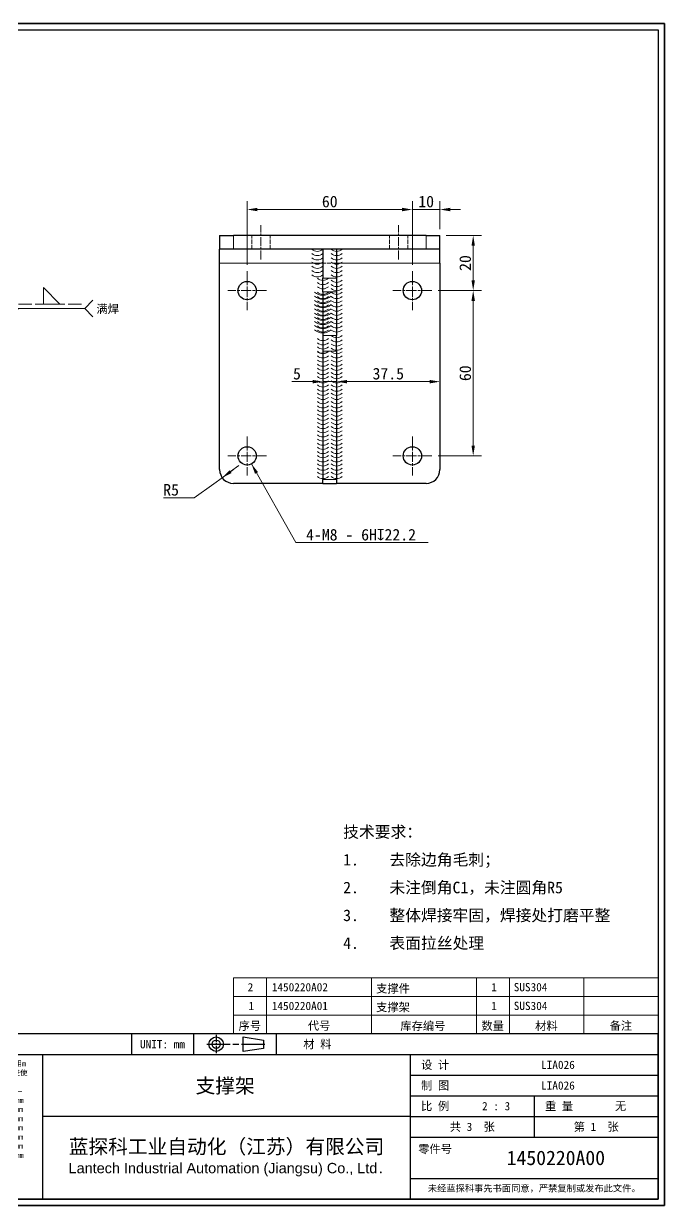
# Model space of a CAD drawing. Header units: millimetres. Extents: x -28 to 622, y 8 to 437.
# Drawn here: x 389.1 to 621.8, y 8.2 to 437.3 of the extents above; entities that cross this region are included whole.
import ezdxf
from ezdxf.enums import TextEntityAlignment as Align

# ---------------------------------------------------------------- set-up
doc = ezdxf.new("R2010")
doc.units = ezdxf.units.MM
doc.header["$LTSCALE"] = 1.5
doc.linetypes.add('CHAIN', pattern=[0.3543, 0.2362, -0.0295, 0.0591, -0.0295])
doc.linetypes.add('DASHED', pattern=[0.2067, 0.1654, -0.0413])
for name, color, linetype, lineweight in [('1', 7, 'Continuous', 18), ('可见 (ISO)', 7, 'Continuous', 25), ('可见窄的 (ISO)', 7, 'Continuous', 18), ('图框 (ISO)', 7, 'Continuous', 35), ('标题 (ISO)', 7, 'Continuous', 25)]:
    doc.layers.add(name, color=color, linetype=linetype, lineweight=lineweight)
for name, color, linetype, lineweight, true_color in [('中心标记 (ISO)', 1, 'CHAIN', 18, 0xff0000), ('中心线 (ISO)', 1, 'CHAIN', 18, 0xff0000), ('尺寸 (ISO)', 7, 'Continuous', 18, 0x008000), ('符号 (ISO)', 7, 'Continuous', 18, 0x008000), ('隐藏 (ISO)', 5, 'DASHED', 18, 0x0000ff), ('隐藏窄的 (ISO)', 5, 'DASHED', 18, 0x0000ff)]:
    doc.layers.add(name, color=color, linetype=linetype, lineweight=lineweight, true_color=true_color)
doc.styles.add('文本样式164', font='SimSun.ttf')
doc.styles.add('文本样式165', font='SimSun.ttf')
doc.styles.add('文本样式74', font='SimSun.ttf')
doc.styles.add('最新国标', font='simfang.ttf')
doc.styles.add('注释文本 (ISO)', font='simfang.ttf')
doc.dimstyles.new('默认 (GB)', dxfattribs={"dimscale": 1.5, "dimtxt": 2.8, "dimasz": 2.5, "dimexe": 2, "dimexo": 1.5, "dimgap": 0.5, "dimtad": 1, "dimtoh": 1, "dimdsep": 46, "dimtxsty": '最新国标', "dimcen": 0.09, "dimdle": 10, "dimclrd": 256, "dimclre": 256, "dimclrt": 256, "dimaunit": 1, "dimadec": 3, "dimazin": 2, "dimtfac": 0.535714, "dimtdec": 3, "dimtmove": 0, "dimatfit": 3, "dimfxl": 0, "dimtolj": 1, "dimlwd": -1, "dimlwe": -1, "dimarcsym": 0})
doc.dimstyles.new('默认 (GB)$7', dxfattribs={"dimscale": 1.5, "dimtxt": 2.8, "dimasz": 2.5, "dimexe": 2, "dimexo": 1.5, "dimgap": 0.5, "dimtad": 1, "dimtoh": 1, "dimdsep": 46, "dimtxsty": '最新国标', "dimcen": 0.09, "dimdle": 10, "dimclrd": 256, "dimclre": 256, "dimclrt": 256, "dimaunit": 1, "dimadec": 3, "dimazin": 2, "dimtfac": 0.535714, "dimtdec": 3, "dimtmove": 0, "dimatfit": 3, "dimfxl": 0, "dimtolj": 1, "dimlwd": -1, "dimlwe": -1, "dimarcsym": 0})

# ---------------------------------------------------------------- blocks, each defined once
blk = doc.blocks.new('图框 最新国标')
at = {"layer": '图框 (ISO)'}
for p, q in [((6, 7), (6, 291.5)), ((6, 291.5), (414.5, 291.5)), ((414.5, 291.5), (414.5, 5.5)), ((6, 7), (6, 5.5)), ((6, 7), (6, 5.5)), ((414.5, 5.5), (6, 5.5))]:
    blk.add_line(p, q, dxfattribs=at)
at = {"layer": '图框 (ISO)', "color": 7, "linetype": 'Continuous', "lineweight": 25}
for p, q in [((18, 290), (413, 290)), ((18, 7), (18, 290)), ((18, 290), (413, 290)), ((53, 290), (53, 282)), ((413, 290), (413, 7)), ((413, 290), (413, 7)), ((53, 282), (18, 282)), ((413, 7), (6, 7)), ((413, 7), (18, 7))]:
    blk.add_line(p, q, dxfattribs=at)
at = {"layer": '图框 (ISO)', "style": '文本样式74'}
blk.add_attdef('零件代号_001', (44.55, 287.25), '', height=2.5, rotation=180, dxfattribs=at)
blk = doc.blocks.new('标题栏 最新国标')
at = {"layer": '标题 (ISO)'}
for p, q in [((381.98, -183.84), (196.98, -183.84)), ((196.98, -183.84), (196.98, -223.84)), ((254.48, -183.84), (254.48, -188.84)), ((269.48, -183.84), (269.48, -188.84)), ((281.48, -188.09), (281.48, -184.59)), ((281.48, -184.59), (286.48, -185.34)), ((286.48, -185.34), (286.48, -187.34)), ((289.48, -183.84), (289.48, -188.84)), ((381.98, -223.84), (381.98, -183.84)), ((383.48, -183.84), (383.48, -225.34)), ((286.48, -187.34), (281.48, -188.09)), ((196.98, -188.84), (381.98, -188.84)), ((232.98, -188.84), (232.98, -223.84)), ((321.98, -188.84), (321.98, -223.84)), ((321.98, -193.84), (381.98, -193.84)), ((321.98, -198.84), (381.98, -198.84)), ((351.98, -198.84), (351.98, -208.84)), ((321.98, -203.84), (232.98, -203.84)), ((321.98, -203.84), (381.98, -203.84)), ((321.98, -208.84), (381.98, -208.84)), ((321.98, -218.84), (381.98, -218.84)), ((196.98, -223.84), (381.98, -223.84)), ((383.48, -225.34), (196.98, -225.34))]:
    blk.add_line(p, q, dxfattribs=at)
at = {"layer": '标题 (ISO)', "linetype": 'CHAIN', "ltscale": 5.000333}
blk.add_line((274.98, -184.09), (274.98, -188.59), dxfattribs=at)
at = {"layer": '标题 (ISO)', "linetype": 'CHAIN', "ltscale": 15.834605}
blk.add_line((272.73, -186.34), (286.98, -186.34), dxfattribs=at)
at = {"layer": '标题 (ISO)'}
for radius in [1.75, 1]:
    blk.add_circle((274.98, -186.34), radius, dxfattribs=at)
at = {"layer": '1', "style": '文本样式164'}
for s, p in [('UNIT: mm', (261.98, -186.34)), ('材 料', (299.48, -186.34)), ('设 计', (327.98, -191.34)), ('制 图', (327.98, -196.34)), ('比 例', (327.98, -201.34)), ('重 量', (357.98, -201.34)), ('共 3  张', (336.98, -206.34)), ('第 1  张', (366.98, -206.34))]:
    blk.add_text(s, height=2, dxfattribs=at).set_placement(p, align=Align.MIDDLE_CENTER)
at = {"layer": '标题 (ISO)', "style": '注释文本 (ISO)'}
for s, insert, char_height, attachment_point, line_spacing_factor in [('\\fSimSun|b0|i0;{\\H1.3000;      未注公差角度及线性公差使用m\\P}\\fSimSun|b0|i0;{\\H1.3000;（GB/T1804-2000），未注形位公差使\\P}\\fSimSun|b0|i0;{\\H1.3000;用K级（GB/T 1184-1996）。\\P}\\fSimSun|b0|i0;{\\H1.3000;—————————————————\\P}\\fSimSun|b0|i0;{\\H1.3000;             6以下    ±0.05 mm\\P}\\fSimSun|b0|i0;{\\H1.3000;     6 ～   30以下    ±0.10 mm\\P}\\fSimSun|b0|i0;{\\H1.3000;    30 ～  120以下    ±0.15 mm\\P}\\fSimSun|b0|i0;{\\H1.3000;   120 ～  400以下    ±0.20 mm\\P}\\fSimSun|b0|i0;{\\H1.3000;   400 ～ 1000以下    ±0.30 mm\\P}\\fSimSun|b0|i0;{\\H1.3000;  1000 ～ 2000以下    ±0.50 mm\\P}\\fSimSun|b0|i0;{\\H1.3000;          2000以上    ±0.80 mm\\P}\\fSimSun|b0|i0;{\\H1.3000;\\P}\\fSimSun|b0|i0;{\\H1.3000;           300以下    ±30′\\P}\\fSimSun|b0|i0;{\\H1.3000;   300 ～ 1000以下    ±15′\\P}\\fSimSun|b0|i0;{\\H1.3000;          1000以上    ±5′}', (198.48, -206.63), 1.3, 4, 1.023913), ('{\\fMicrosoft YaHei|b0|i0|c134|p34;\\H1.75x;蓝探科工业自动化（江苏）有限公司\\P\\fArial|b0|i0|c0|p34;\\H0.71429x;Lantech Industrial Automation (Jiangsu) Co., Ltd\\fFangSong|b0|i0|c134|p49;.\\H1.15195x; }', (277.48, -213.84), 2, 5, 0.978695)]:
    blk.add_mtext(s, dxfattribs=dict(at, insert=insert, char_height=char_height, attachment_point=attachment_point, line_spacing_factor=line_spacing_factor))
at = {"layer": '标题 (ISO)', "attachment_point": 5, "style": '注释文本 (ISO)'}
for s, insert, char_height in [('\\fFangSong|b0|i0;零件号', (327.98, -211.84), 2), ('\\fSimSun|b0|i0;{\\H1.6000;未经蓝探科事先书面同意，严禁复制或发布此文件。}', (351.98, -221.34), 1.6)]:
    blk.add_mtext(s, dxfattribs=dict(at, insert=insert, char_height=char_height))
at = {"layer": '标题 (ISO)', "style": '注释文本 (ISO)'}
blk.add_attdef('材料', text='', height=2, dxfattribs=at).set_placement((324.48, -186.34), align=Align.MIDDLE_CENTER)
at = {"layer": '标题 (ISO)'}
for tag, p, height, style in [('设计人_001', (353.63, -192.33), 2, '注释文本 (ISO)'), ('库存编号_001', (270, -198.14), 3.5, '文本样式165'), ('设计人_001', (353.63, -197.33), 2, '注释文本 (ISO)'), ('视图比例_001', (339.35, -202.33), 2, '注释文本 (ISO)'), ('质量\\P3;_001', (371.53, -202.3), 2, '注释文本 (ISO)'), ('零件代号_001', (345.31, -215.59), 3.5, '文本样式165')]:
    blk.add_attdef(tag, p, '', height=height, dxfattribs=dict(at, style=style))
blk = doc.blocks.new('*D5')
at = {"layer": 'Defpoints', "color": 0, "transparency": 16777216}
for p in [(502.75, 307.28), (540.25, 307.28), (540.25, 307.28)]:
    blk.add_point(p, dxfattribs=at)
at = {"layer": '尺寸 (ISO)', "color": 116, "true_color": 0x00803f, "transparency": 16777216}
blk.add_line((506.5, 307.28), (536.5, 307.28), dxfattribs=at)
for points in [[(506.5, 307.9), (506.5, 306.65), (502.75, 307.28)], [(536.5, 307.9), (536.5, 306.65), (540.25, 307.28)]]:
    blk.add_solid(points, dxfattribs=at)
at = {"layer": '尺寸 (ISO)', "transparency": 16777216, "insert": (521.5, 310.16), "char_height": 4.2, "attachment_point": 5, "style": '最新国标'}
blk.add_mtext('\\A1;37.5', dxfattribs=at)
blk = doc.blocks.new('*D6')
at = {"layer": 'Defpoints', "color": 0, "transparency": 16777216}
for p in [(497.75, 307.28), (502.75, 307.28), (502.75, 307.28)]:
    blk.add_point(p, dxfattribs=at)
at = {"layer": '尺寸 (ISO)', "color": 116, "true_color": 0x00803f, "transparency": 16777216}
for p, q in [((494, 307.28), (486.42, 307.28)), ((502.75, 307.28), (497.75, 307.28)), ((506.5, 307.28), (510.25, 307.28))]:
    blk.add_line(p, q, dxfattribs=at)
for points in [[(494, 307.9), (494, 306.65), (497.75, 307.28)], [(506.5, 307.9), (506.5, 306.65), (502.75, 307.28)]]:
    blk.add_solid(points, dxfattribs=at)
at = {"layer": '尺寸 (ISO)', "transparency": 16777216, "insert": (488.34, 310.15), "char_height": 4.2, "attachment_point": 5, "style": '最新国标'}
blk.add_mtext('\\A1;5', dxfattribs=at)
blk = doc.blocks.new('*D16')
at = {"layer": 'Defpoints', "color": 0, "transparency": 16777216}
for p in [(540.25, 360.34), (537.33, 340.34), (552.33, 340.34)]:
    blk.add_point(p, dxfattribs=at)
at = {"layer": '尺寸 (ISO)', "color": 116, "true_color": 0x00803f, "transparency": 16777216}
for p, q in [((542.5, 360.34), (555.33, 360.34)), ((552.33, 356.59), (552.33, 344.09)), ((539.58, 340.34), (555.33, 340.34))]:
    blk.add_line(p, q, dxfattribs=at)
for points in [[(551.7, 356.59), (552.95, 356.59), (552.33, 360.34)], [(551.7, 344.09), (552.95, 344.09), (552.33, 340.34)]]:
    blk.add_solid(points, dxfattribs=at)
at = {"layer": '尺寸 (ISO)', "transparency": 16777216, "insert": (549.45, 350.34), "char_height": 4.2, "attachment_point": 5, "rotation": 90, "style": '最新国标'}
blk.add_mtext('\\A1;20', dxfattribs=at)
blk = doc.blocks.new('*D17')
at = {"layer": 'Defpoints', "color": 0, "transparency": 16777216}
for p in [(537.33, 340.34), (537.33, 280.34), (552.33, 280.34)]:
    blk.add_point(p, dxfattribs=at)
at = {"layer": '尺寸 (ISO)', "color": 116, "true_color": 0x00803f, "transparency": 16777216}
for p, q in [((539.58, 340.34), (555.33, 340.34)), ((552.33, 336.59), (552.33, 284.09)), ((539.58, 280.34), (555.33, 280.34))]:
    blk.add_line(p, q, dxfattribs=at)
for points in [[(551.7, 336.59), (552.95, 336.59), (552.33, 340.34)], [(551.7, 284.09), (552.95, 284.09), (552.33, 280.34)]]:
    blk.add_solid(points, dxfattribs=at)
at = {"layer": '尺寸 (ISO)', "transparency": 16777216, "insert": (549.45, 310.34), "char_height": 4.2, "attachment_point": 5, "rotation": 90, "style": '最新国标'}
blk.add_mtext('\\A1;60', dxfattribs=at)
blk = doc.blocks.new('*D18')
at = {"layer": 'Defpoints', "color": 0, "transparency": 16777216}
for p in [(470.25, 369.76), (470.25, 347.41), (530.25, 347.41)]:
    blk.add_point(p, dxfattribs=at)
at = {"layer": '尺寸 (ISO)', "color": 116, "true_color": 0x00803f, "transparency": 16777216}
for p, q in [((470.25, 349.66), (470.25, 372.76)), ((526.5, 369.76), (474, 369.76)), ((530.25, 349.66), (530.25, 372.76))]:
    blk.add_line(p, q, dxfattribs=at)
for points in [[(474, 370.39), (474, 369.14), (470.25, 369.76)], [(526.5, 370.39), (526.5, 369.14), (530.25, 369.76)]]:
    blk.add_solid(points, dxfattribs=at)
at = {"layer": '尺寸 (ISO)', "transparency": 16777216, "insert": (500.25, 372.64), "char_height": 4.2, "attachment_point": 5, "style": '最新国标'}
blk.add_mtext('\\A1;60', dxfattribs=at)
blk = doc.blocks.new('*D19')
at = {"layer": 'Defpoints', "color": 0, "transparency": 16777216}
for p in [(540.25, 369.76), (540.25, 360.34), (530.25, 347.41)]:
    blk.add_point(p, dxfattribs=at)
at = {"layer": '尺寸 (ISO)', "color": 116, "true_color": 0x00803f, "transparency": 16777216}
for p, q in [((526.5, 369.76), (522.75, 369.76)), ((530.25, 349.66), (530.25, 372.76)), ((530.25, 369.76), (534, 369.76)), ((534, 369.76), (536.5, 369.76)), ((540.25, 369.76), (536.5, 369.76)), ((540.25, 362.59), (540.25, 372.76)), ((544, 369.76), (547.75, 369.76))]:
    blk.add_line(p, q, dxfattribs=at)
for points in [[(526.5, 370.39), (526.5, 369.14), (530.25, 369.76)], [(544, 370.39), (544, 369.14), (540.25, 369.76)]]:
    blk.add_solid(points, dxfattribs=at)
at = {"layer": '尺寸 (ISO)', "transparency": 16777216, "insert": (535.25, 372.64), "char_height": 4.2, "attachment_point": 5, "style": '最新国标'}
blk.add_mtext('\\A1;10', dxfattribs=at)
blk = doc.blocks.new('焊接符号标识符1')
at = {"layer": '符号 (ISO)'}
for p, q in [((217.18, 234.78), (214.79, 235.49)), ((217.33, 235.26), (214.79, 235.49)), ((214.79, 235.49), (217.04, 234.3)), ((217.04, 234.3), (217.33, 235.26)), ((217.18, 234.78), (243.34, 226.99)), ((244.01, 226.79), (258.18, 222.58)), ((268.18, 223.63), (264.18, 227.63)), ((264.18, 227.63), (264.18, 223.63)), ((264.18, 223.63), (268.18, 223.63)), ((274.18, 222.58), (276.18, 224.58)), ((241.41, 204.17), (258.18, 222.58)), ((258.18, 222.58), (274.18, 222.58)), ((274.18, 222.58), (276.18, 220.58)), ((241.04, 204.5), (239.72, 202.32)), ((241.41, 204.17), (239.72, 202.32)), ((239.72, 202.32), (241.78, 203.83)), ((241.78, 203.83), (241.04, 204.5))]:
    blk.add_line(p, q, dxfattribs=at)
at = {"layer": '符号 (ISO)', "linetype": 'DASHED', "ltscale": 12.901145}
blk.add_line((258.18, 223.63), (274.18, 223.63), dxfattribs=at)
at = {"layer": '符号 (ISO)', "flags": 128}
for points in [[(217.33, 235.26), (214.79, 235.49), (217.04, 234.3), (217.33, 235.26)], [(241.04, 204.5), (239.72, 202.32), (241.78, 203.83), (241.04, 204.5)]]:
    blk.add_lwpolyline(points, dxfattribs=at)
at = {"layer": '符号 (ISO)'}
for points in [[(217.33, 235.26), (214.79, 235.49), (217.04, 234.3), (217.33, 235.26)], [(241.04, 204.5), (239.72, 202.32), (241.78, 203.83), (241.04, 204.5)]]:
    blk.add_solid(points, dxfattribs=at)
at = {"layer": '符号 (ISO)', "insert": (277.01, 221.2), "char_height": 2, "attachment_point": 7, "style": '注释文本 (ISO)'}
blk.add_mtext('满焊', dxfattribs=at)
blk = doc.blocks.new('Caterpillar3')
at = {"layer": '符号 (ISO)'}
for centre in [(331.83, 228.77), (331.83, 227.75), (331.83, 226.74), (331.83, 225.73), (331.83, 224.71), (331.83, 223.7), (331.83, 222.68), (331.83, 221.67), (331.83, 220.66), (331.83, 219.64)]:
    blk.add_arc(centre, 3, 228.1897, 311.8103, dxfattribs=at)
blk = doc.blocks.new('Caterpillar4')
at = {"layer": '符号 (ISO)'}
for centre in [(330.5, 238.38), (330.5, 237.35), (330.5, 236.32), (330.5, 235.29), (330.5, 234.26), (330.5, 233.23), (330.5, 232.2)]:
    blk.add_arc(centre, 2, 228.1897, 311.8103, dxfattribs=at)
blk = doc.blocks.new('Caterpillar5')
at = {"layer": '符号 (ISO)'}
for centre in [(331.83, 231.35), (331.83, 230.34), (331.83, 229.32)]:
    blk.add_arc(centre, 2, 228.1897, 311.8103, dxfattribs=at)
blk = doc.blocks.new('Caterpillar6')
at = {"layer": '符号 (ISO)'}
for centre in [(331.83, 227.97), (331.83, 226.96), (331.83, 225.94), (331.83, 224.93), (331.83, 223.92), (331.83, 222.9), (331.83, 221.89), (331.83, 220.87), (331.83, 219.86), (331.83, 218.84)]:
    blk.add_arc(centre, 2, 228.1897, 311.8103, dxfattribs=at)
blk = doc.blocks.new('Caterpillar7')
at = {"layer": '符号 (ISO)'}
for centre in [(335.17, 227.97), (335.17, 226.96), (335.17, 225.94), (335.17, 224.93), (335.17, 223.92), (335.17, 222.9), (335.17, 221.89), (335.17, 220.87), (335.17, 219.86), (335.17, 218.84)]:
    blk.add_arc(centre, 2, 228.1897, 311.8103, dxfattribs=at)
blk = doc.blocks.new('Caterpillar8')
at = {"layer": '符号 (ISO)'}
for centre in [(335.17, 238.38), (335.17, 237.35), (335.17, 236.32), (335.17, 235.29), (335.17, 234.26), (335.17, 233.23), (335.17, 232.2), (335.17, 230.88), (335.17, 229.87), (335.17, 228.85)]:
    blk.add_arc(centre, 2, 228.1897, 311.8103, dxfattribs=at)
blk = doc.blocks.new('Caterpillar9')
at = {"layer": '符号 (ISO)'}
for centre in [(331.83, 231.35), (331.83, 230.34), (331.83, 229.32)]:
    blk.add_arc(centre, 2, 228.1897, 311.8103, dxfattribs=at)
blk = doc.blocks.new('Caterpillar10')
at = {"layer": '符号 (ISO)'}
for centre in [(331.83, 216.78), (331.83, 215.76), (331.83, 214.75), (331.83, 213.73)]:
    blk.add_arc(centre, 2, 228.1897, 311.8103, dxfattribs=at)
blk = doc.blocks.new('Caterpillar11')
at = {"layer": '符号 (ISO)'}
for centre in [(335.17, 217.49), (335.17, 216.47), (335.17, 215.45), (335.17, 214.44)]:
    blk.add_arc(centre, 2, 228.1897, 311.8103, dxfattribs=at)
blk = doc.blocks.new('Caterpillar12')
at = {"layer": '符号 (ISO)'}
for centre in [(331.83, 213.6), (331.83, 212.59), (331.83, 211.58), (331.83, 210.58), (331.83, 209.57), (331.83, 208.57), (331.83, 207.56), (331.83, 206.55), (331.83, 205.55), (331.83, 204.54), (331.83, 203.53), (331.83, 202.53), (331.83, 201.52), (331.83, 200.51), (331.83, 199.51), (331.83, 198.5), (331.83, 197.49), (331.83, 196.49), (331.83, 195.48), (331.83, 194.48), (331.83, 193.47), (331.83, 192.46), (331.83, 191.46), (331.83, 190.45), (331.83, 189.44), (331.83, 188.44), (331.83, 187.43), (331.83, 186.42), (331.83, 185.42), (331.83, 184.41), (331.83, 183.4)]:
    blk.add_arc(centre, 2, 228.1897, 311.8103, dxfattribs=at)
blk = doc.blocks.new('Caterpillar13')
at = {"layer": '符号 (ISO)'}
for centre in [(335.17, 213.6), (335.17, 212.59), (335.17, 211.58), (335.17, 210.58), (335.17, 209.57), (335.17, 208.57), (335.17, 207.56), (335.17, 206.55), (335.17, 205.55), (335.17, 204.54), (335.17, 203.53), (335.17, 202.53), (335.17, 201.52), (335.17, 200.51), (335.17, 199.51), (335.17, 198.5), (335.17, 197.49), (335.17, 196.49), (335.17, 195.48), (335.17, 194.48), (335.17, 193.47), (335.17, 192.46), (335.17, 191.46), (335.17, 190.45), (335.17, 189.44), (335.17, 188.44), (335.17, 187.43), (335.17, 186.42), (335.17, 185.42), (335.17, 184.41), (335.17, 183.4)]:
    blk.add_arc(centre, 2, 228.1897, 311.8103, dxfattribs=at)
blk = doc.blocks.new('*D39')
at = {"layer": 'Defpoints', "color": 0, "transparency": 16777216}
for p in [(465.25, 275.34), (461.19, 272.42)]:
    blk.add_point(p, dxfattribs=at)
at = {"layer": '尺寸 (ISO)', "color": 116, "true_color": 0x00803f, "transparency": 16777216}
for p, q in [((465.25, 275.34), (461.19, 272.42)), ((464.24, 274.61), (467.28, 276.8)), ((461.19, 272.42), (458.15, 270.23)), ((451.03, 265.11), (458.15, 270.23)), ((439.85, 265.11), (451.03, 265.11))]:
    blk.add_line(p, q, dxfattribs=at)
blk.add_solid([(463.87, 275.12), (464.6, 274.1), (461.19, 272.42)], dxfattribs=at)
at = {"layer": '尺寸 (ISO)', "transparency": 16777216, "insert": (442.63, 267.98), "char_height": 4.2, "attachment_point": 5, "style": '最新国标'}
blk.add_mtext('\\A1;R5', dxfattribs=at)
blk = doc.blocks.new('明细栏')
at = {"layer": '符号 (ISO)'}
for p, q in [((413, 60.58), (310.2, 60.58)), ((310.2, 60.58), (310.2, 51.53)), ((318.2, 60.58), (318.2, 51.53)), ((343.6, 60.58), (343.6, 51.53)), ((369, 60.58), (369, 51.53)), ((377, 60.58), (377, 51.53)), ((395, 60.58), (395, 51.53)), ((413, 60.58), (413, 51.53)), ((413, 56.05), (310.2, 56.05)), ((413, 51.53), (310.2, 51.53)), ((310.2, 47), (310.2, 51.53)), ((318.2, 47), (318.2, 51.53)), ((343.6, 47), (343.6, 51.53)), ((369, 47), (369, 51.53)), ((377, 47), (377, 51.53)), ((395, 47), (395, 51.53)), ((413, 47), (413, 51.53)), ((413, 47), (310.2, 47))]:
    blk.add_line(p, q, dxfattribs=at)
at = {"layer": '符号 (ISO)', "char_height": 2, "attachment_point": 7, "style": '注释文本 (ISO)'}
for s, insert in [('2', (313.61, 57.3)), ('1450220A02', (319.46, 57.27)), ('支撑件', (344.72, 56.75)), ('1', (372.61, 57.3)), ('SUS304', (378.03, 57.28)), ('1', (313.81, 52.77)), ('1450220A01', (319.46, 52.74)), ('支撑架', (344.72, 52.24)), ('1', (372.61, 52.77)), ('SUS304', (378.03, 52.75)), ('序号', (311.42, 47.71)), ('代号', (328.19, 47.73)), ('库存编号', (350.58, 47.66)), ('数量', (370.21, 47.72)), ('材料', (383.21, 47.68)), ('备注', (401.25, 47.74))]:
    blk.add_mtext(s, dxfattribs=dict(at, insert=insert))

msp = doc.modelspace()

# ---------------------------------------------------------------- linework, layer by layer
at = {"layer": '中心标记 (ISO)', "ltscale": 10.480067}
for p, q in [((470.2523, 347.4138), (470.2523, 333.2668)), ((530.2523, 347.4138), (530.2523, 333.2668)), ((477.3258, 340.3403), (463.1788, 340.3403)), ((537.3258, 340.3403), (523.1788, 340.3403)), ((470.2523, 287.4138), (470.2523, 273.2668)), ((530.2523, 287.4138), (530.2523, 273.2668)), ((477.3258, 280.3403), (463.1788, 280.3403)), ((537.3258, 280.3403), (523.1788, 280.3403))]:
    msp.add_line(p, q, dxfattribs=at)
at = {"layer": '中心线 (ISO)', "ltscale": 9.259962}
for p, q in [((475.2523, 351.5903), (475.2523, 364.0903)), ((525.2523, 351.5903), (525.2523, 364.0903))]:
    msp.add_line(p, q, dxfattribs=at)
at = {"layer": '可见 (ISO)'}
for p, q in [((460.2523, 360.3403), (465.2523, 360.3403)), ((460.2523, 360.3403), (460.2523, 355.3403)), ((535.2523, 360.3403), (465.2523, 360.3403)), ((535.2523, 360.3403), (540.2523, 360.3403)), ((540.2523, 355.3403), (540.2523, 360.3403)), ((465.2523, 355.3403), (460.2523, 355.3403)), ((460.2523, 350.3403), (460.2523, 355.3403)), ((535.2523, 355.3403), (465.2523, 355.3403)), ((502.7523, 355.3403), (497.7523, 355.3403)), ((497.7523, 355.3403), (497.7523, 344.8423)), ((502.7523, 355.3403), (502.7523, 344.8423)), ((540.2523, 355.3403), (535.2523, 355.3403)), ((540.2523, 350.3403), (540.2523, 355.3403)), ((460.2523, 275.3403), (460.2523, 350.3403)), ((540.2523, 350.3403), (540.2523, 275.3403)), ((497.7523, 339.8697), (497.7523, 344.8423)), ((502.7523, 344.8423), (502.7523, 339.8697)), ((497.7523, 339.8697), (497.7523, 324.0505)), ((502.7523, 339.8697), (502.7523, 324.0505)), ((497.7523, 324.0505), (497.7523, 318.3022)), ((502.7523, 318.3022), (502.7523, 324.0505)), ((497.7523, 318.3022), (497.7523, 271.8047)), ((502.7523, 318.3022), (502.7523, 271.8047)), ((497.7523, 270.3403), (465.2523, 270.3403)), ((497.7523, 270.3403), (497.7523, 271.8047)), ((497.7523, 270.3403), (502.7523, 270.3403)), ((502.7523, 271.8047), (502.7523, 270.3403)), ((535.2523, 270.3403), (502.7523, 270.3403))]:
    msp.add_line(p, q, dxfattribs=at)
for centre in [(470.2523, 340.3403), (530.2523, 340.3403), (470.2523, 280.3403), (530.2523, 280.3403)]:
    msp.add_circle(centre, 3.3235, dxfattribs=at)
for centre, start, end in [((465.2523, 275.3403), 180, 270), ((535.2523, 275.3403), 270, 0)]:
    msp.add_arc(centre, 5, start, end, dxfattribs=at)
at = {"layer": '可见窄的 (ISO)'}
for p, q in [((465.2523, 355.3403), (465.2523, 360.3403)), ((535.2523, 360.3403), (535.2523, 355.3403)), ((497.7523, 350.3403), (460.2523, 350.3403)), ((540.2523, 350.3403), (502.7523, 350.3403)), ((502.7523, 344.8423), (497.7523, 344.8423)), ((497.7523, 339.8697), (502.7523, 339.8697)), ((502.7523, 324.0505), (497.7523, 324.0505)), ((497.7523, 318.3022), (502.7523, 318.3022)), ((502.7523, 271.8047), (497.7523, 271.8047))]:
    msp.add_line(p, q, dxfattribs=at)
at = {"layer": '隐藏 (ISO)', "ltscale": 6.348889}
for p, q in [((471.9288, 355.3403), (471.9288, 360.3403)), ((478.5758, 355.3403), (478.5758, 360.3403)), ((521.9288, 355.3403), (521.9288, 360.3403)), ((528.5758, 355.3403), (528.5758, 360.3403))]:
    msp.add_line(p, q, dxfattribs=at)
at = {"layer": '隐藏窄的 (ISO)', "ltscale": 6.348889}
msp.add_line((502.7523, 350.3403), (497.7523, 350.3403), dxfattribs=at)
msp.add_line((502.7523, 350.3403), (497.7523, 350.3403), dxfattribs=at)

# ---------------------------------------------------------------- block references
at = {"xscale": 1.5, "yscale": 1.5, "zscale": 1.5}
msp.add_blockref('图框 最新国标', (0, 0), dxfattribs=at).add_auto_attribs({'零件代号_001': '1450220A00'})
ref = msp.add_blockref('标题栏 最新国标', (46.5262, 346.2664), dxfattribs=dict(xscale=1.5, yscale=1.5, zscale=1.5))
ref.add_attrib('零件代号_001', '1450220A00', (564.4944, 22.875), dxfattribs={"layer": '标题 (ISO)', "height": 5.25, "style": '文本样式165'})
ref.add_attrib('库存编号_001', '支撑架', (451.5314, 49.0517), dxfattribs={"layer": '标题 (ISO)', "height": 5.25, "style": '文本样式165'})
ref.add_attrib('质量\\P3;_001', '无', (603.8143, 42.81), dxfattribs={"layer": '标题 (ISO)', "height": 3, "style": '注释文本 (ISO)'})
ref.add_attrib('视图比例_001', '2 : 3', (555.5571, 42.7757), dxfattribs={"layer": '标题 (ISO)', "height": 3, "style": '注释文本 (ISO)'})
ref.add_attrib('设计人_001', 'LIA026', (576.9771, 57.7671), dxfattribs={"layer": '标题 (ISO)', "height": 3, "style": '注释文本 (ISO)'})
ref.add_attrib('设计人_001', 'LIA026', (576.9771, 50.2671), dxfattribs={"layer": '标题 (ISO)', "height": 3, "style": '注释文本 (ISO)'})
at = {"layer": '符号 (ISO)', "xscale": 1.5, "yscale": 1.5, "zscale": 1.5}
for name in ['焊接符号标识符1', 'Caterpillar4', 'Caterpillar8', 'Caterpillar5', 'Caterpillar9', 'Caterpillar3', 'Caterpillar6', 'Caterpillar7', 'Caterpillar10', 'Caterpillar11', 'Caterpillar12', 'Caterpillar13', '明细栏']:
    msp.add_blockref(name, (0, 0), dxfattribs=at)

# ---------------------------------------------------------------- texts
at = {"layer": '符号 (ISO)', "char_height": 4.2}
for s, insert, width, attachment_point, line_spacing_factor, style in [('4-M8 - 6H\\fAIGDT|b0|i0;{\\H4.2000;x}\\fFangSong|b0|i0;{\\H4.2000;22.2}', (491.6543, 249.5505), 46.225148, 7, 0.49, '最新国标'), ('\\fSimSun|b0|i0;{\\H4.2000;技术要求：\\P}\\fSimSun|b0|i0;{\\H4.2000;1.^I}\\fSimSun|b0|i0;{\\H4.2000;去除边角毛刺；\\P}\\fSimSun|b0|i0;{\\H4.2000;2.^I}\\fSimSun|b0|i0;{\\H4.2000;未注倒角C1，未注圆角R5\\P}\\fSimSun|b0|i0;{\\H4.2000;3.^I}\\fSimSun|b0|i0;{\\H4.2000;整体焊接牢固，焊接处打磨平整\\P}\\fSimSun|b0|i0;{\\H4.2000;4.^I}\\fSimSun|b0|i0;{\\H4.2000;表面拉丝处理}', (505.1128, 123.4095), 100.628069, 4, 1.441304, '注释文本 (ISO)')]:
    msp.add_mtext(s, dxfattribs=dict(at, insert=insert, width=width, attachment_point=attachment_point, line_spacing_factor=line_spacing_factor, style=style))

# ---------------------------------------------------------------- dimensions: what is measured, and where the dimension line sits
at = {"layer": '尺寸 (ISO)', "color": 116, "true_color": 0x00803f}
for base, p1, p2, angle, override, picture, middle in [((470.2523, 369.7641), (530.2523, 347.4138), (470.2523, 347.4138), 180, {"dimgap": 0.5, "dimtoh": 0, "dimdec": 2, "dimtol": 0, "dimlim": 0, "dimtp": 0, "dimtm": 0, "dimtdec": 3, "dimtofl": 0, "dimatfit": 1}, '*D18', (500.2523, 369.7641)), ((540.2523, 369.7641), (530.2523, 347.4138), (540.2523, 360.3403), 180, {"dimgap": 0.5, "dimtoh": 0, "dimdec": 2, "dimtol": 0, "dimlim": 0, "dimtp": 0, "dimtm": 0, "dimtdec": 3, "dimtofl": 0}, '*D19', (535.2523, 369.7641)), ((552.3258, 340.3403), (540.2523, 360.3403), (537.3258, 340.3403), 90, {"dimgap": 0.5, "dimtoh": 0, "dimdec": 2, "dimtol": 0, "dimlim": 0, "dimtp": 0, "dimtm": 0, "dimtdec": 3, "dimtofl": 0, "dimatfit": 1}, '*D16', (552.3258, 350.3403)), ((552.3258, 280.3403), (537.3258, 340.3403), (537.3258, 280.3403), 90, {"dimgap": 0.5, "dimtoh": 0, "dimdec": 2, "dimtol": 0, "dimlim": 0, "dimtp": 0, "dimtm": 0, "dimtdec": 3, "dimtofl": 0, "dimatfit": 1}, '*D17', (552.3258, 310.3403)), ((502.7523, 307.2771), (497.7523, 307.2771), (502.7523, 307.2771), 180, {"dimgap": 0.5, "dimtoh": 0, "dimdec": 2, "dimse1": 1, "dimse2": 1, "dimtol": 0, "dimlim": 0, "dimtp": 0, "dimtm": 0, "dimtdec": 3, "dimtofl": 1, "dimatfit": 1}, '*D6', (488.3383, 307.2771)), ((540.2523, 307.2771), (502.7523, 307.2771), (540.2523, 307.2771), 180, {"dimgap": 0.5, "dimtoh": 0, "dimdec": 2, "dimse1": 1, "dimse2": 1, "dimtol": 0, "dimlim": 0, "dimtp": 0, "dimtm": 0, "dimtdec": 3, "dimtofl": 0, "dimatfit": 1}, '*D5', (521.5023, 307.2771))]:
    dim = msp.add_linear_dim(base=base, p1=p1, p2=p2, angle=angle, dimstyle='默认 (GB)', override=override, dxfattribs=at)
    dim.commit()
    dim.dimension.update_dxf_attribs({"geometry": picture, "text_midpoint": middle, "dimtype": 160})
dim = msp.add_radius_dim(center=(465.2523, 275.3403), mpoint=(461.1934, 272.4204), dimstyle='默认 (GB)', override={"dimgap": 0.5, "dimtih": 1, "dimdec": 2, "dimlfac": 1, "dimcen": 0, "dimtol": 0, "dimlim": 0, "dimtp": 0, "dimtm": 0, "dimtdec": 3}, dxfattribs=at)
dim.commit()
dim.dimension.update_dxf_attribs({"geometry": '*D39', "text_midpoint": (442.6325, 265.1064), "dimtype": 164})

# ---------------------------------------------------------------- leaders
at = {"layer": '符号 (ISO)', "annotation_type": 0, "has_hookline": 1, "hookline_direction": 0, "text_width": 44.3721}
msp.add_leader([(471.8131, 277.4061), (487.9043, 248.8505), (491.6543, 248.8505)], dimstyle='默认 (GB)$7', override={"dimgap": 0, "dimtad": 1}, dxfattribs=at)

doc.saveas('drawing.dxf')
